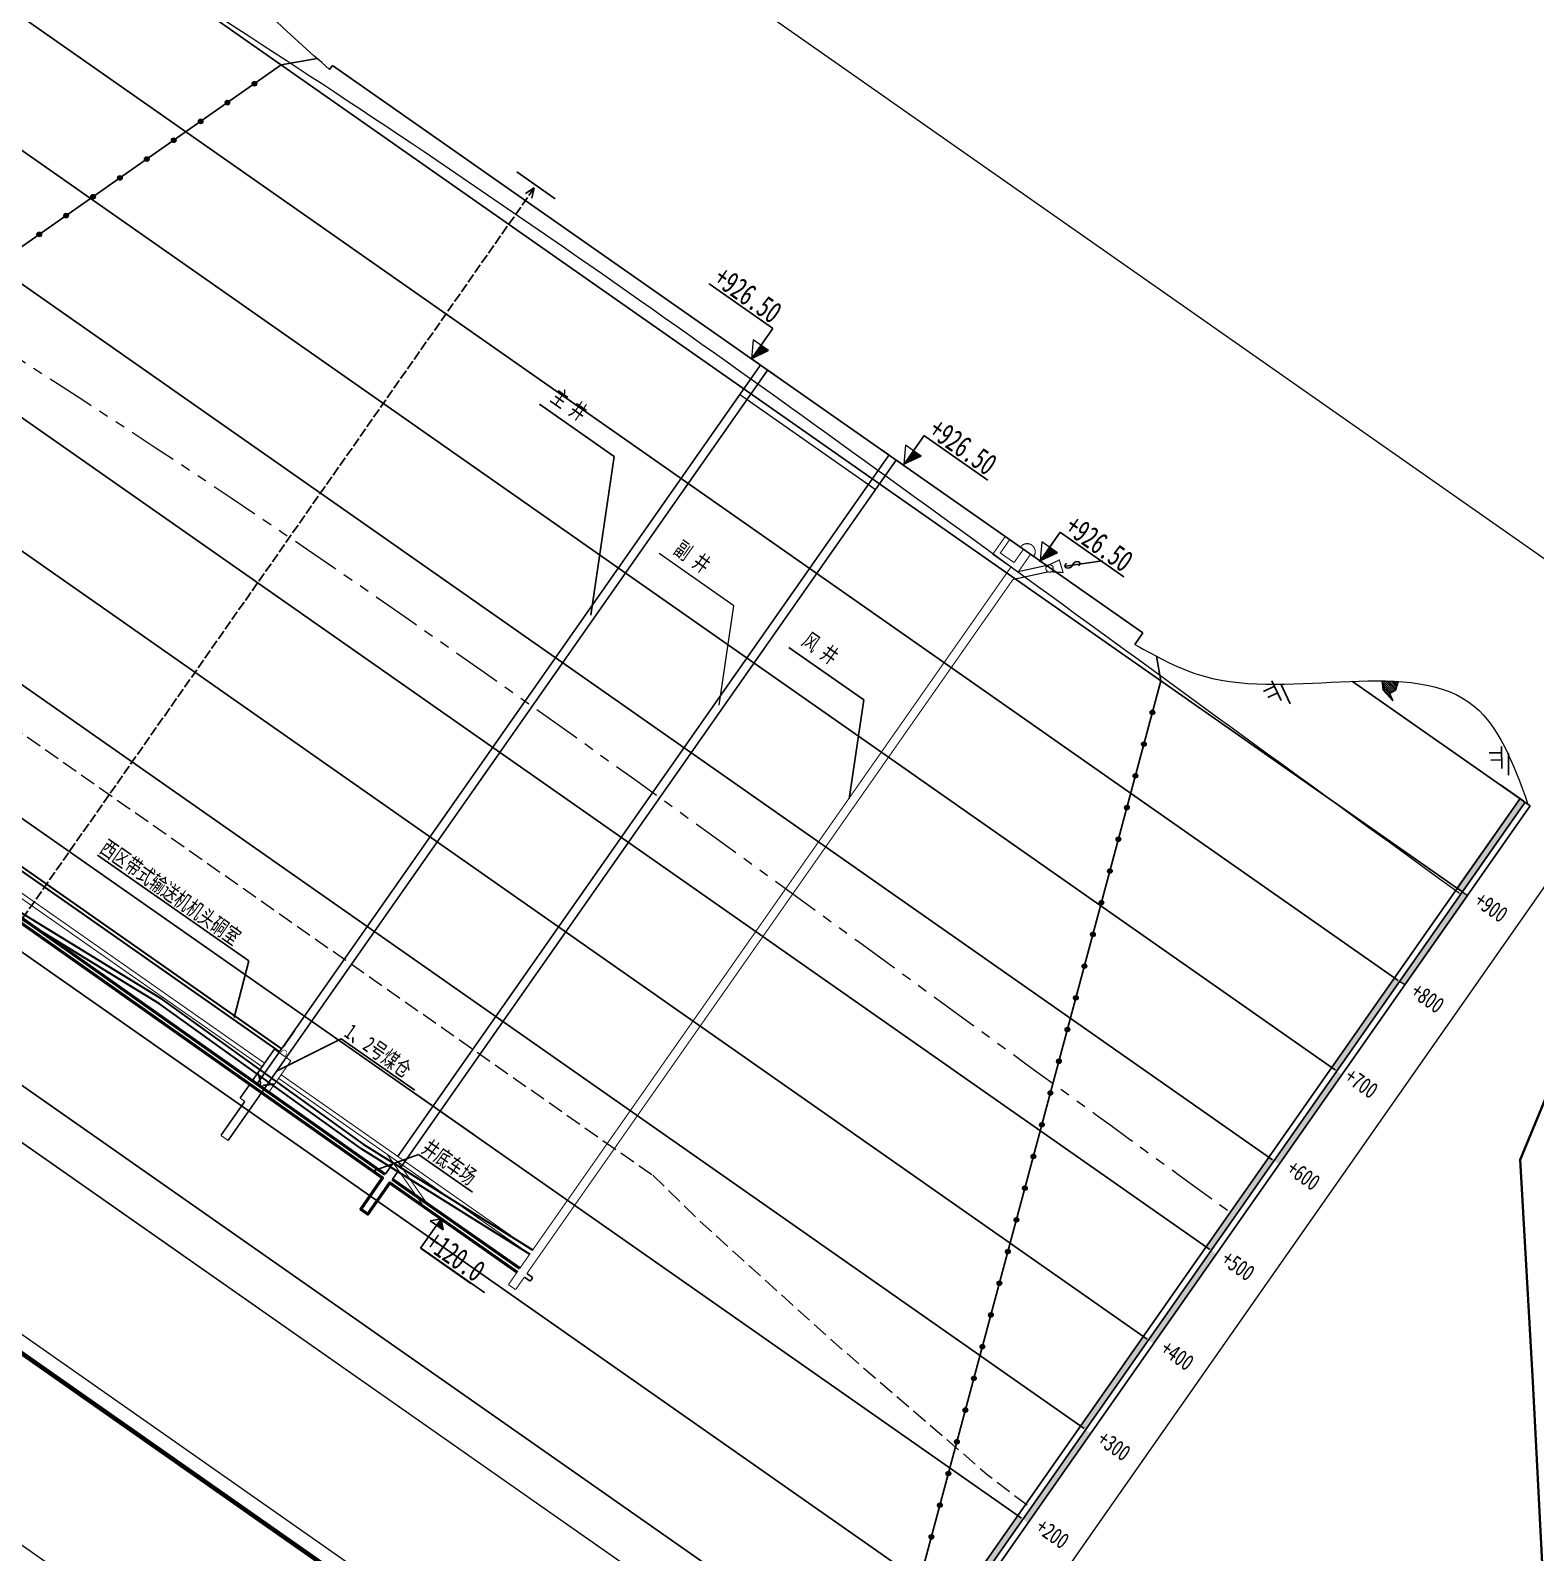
# Model space of a CAD drawing. Header units: inches. Extents: x 36473197 to 36486087, y 3899343 to 3911260.
# Drawn here: x 36476565 to 36477524, y 3903399 to 3904369 of the extents above; entities that cross this region are included whole.
import ezdxf

# ---------------------------------------------------------------- set-up
doc = ezdxf.new("R2010")
doc.units = ezdxf.units.IN
doc.header["$MEASUREMENT"] = 0
for name, pattern in [('ACAD_ISO02W100', [15, 12, -3]), ('CKXX1', [14, 5, -2, 5, -2]), ('PHANTOM2', [1.25, 0.625, -0.125, 0.125, -0.125, 0.125, -0.125])]:
    doc.linetypes.add(name, pattern=pattern)
doc.layers.get('0').update_dxf_attribs({"lineweight": 0})
doc.layers.add('HD', color=6, linetype='Continuous', lineweight=0, true_color=0xff00ff)
for name, color, linetype, lineweight in [('四盘区辅运巷', 7, 'Continuous', 0), ('图形修饰', 7, 'Continuous', 0), ('居民地', 7, 'Continuous', 0), ('经纬网', 7, 'Continuous', 0), ('采掘图', 7, 'Continuous', 0), ('钻孔', 7, 'Continuous', 0)]:
    doc.layers.add(name, color=color, linetype=linetype, lineweight=lineweight)
doc.styles.add('HZ', font='simfang.ttf', dxfattribs={"width": 0.7})
doc.styles.get("Standard").update_dxf_attribs({"font": 'simfang.ttf'})
doc.linetypes.add('FENCELINE1', pattern='A,6.35,-2.54,[133,ltypeshp.shx,S=2.54,R=0,X=-2.54,Y=0],-2.54,25.4', length=36.83)
doc.linetypes.add('ZIGZAG', pattern='A,0.00254,-5.08,[131,ltypeshp.shx,S=5.08,R=0,X=-5.08,Y=0],-10.16,[131,ltypeshp.shx,S=5.08,R=180,X=5.08,Y=0],-5.08', length=20.32254)
doc.dimstyles.new('2000', dxfattribs={"dimtxt": 3, "dimasz": 2.5, "dimexe": 0.5, "dimexo": 0, "dimtad": 1, "dimdec": 0, "dimlfac": 2, "dimtxsty": 'Standard', "dimcen": 2.5, "dimadec": 0, "dimazin": 0, "dimtfac": 1, "dimtdec": 0, "dimtmove": 0, "dimatfit": 3, "dimfxl": 1, "dimarcsym": 0})

# ---------------------------------------------------------------- blocks, each defined once
blk = doc.blocks.new('*X197')
at = {"color": 0}
for p, q in [((92538, 323762), (94020, 325244)), ((92538, 323832), (93950, 325244)), ((92538, 323903), (93879, 325244)), ((92538, 323974), (93808, 325244)), ((92538, 324045), (93738, 325244)), ((92538, 324115), (93667, 325244)), ((92538, 324186), (93596, 325244)), ((92538, 324257), (93526, 325244)), ((92538, 324327), (93455, 325244)), ((92538, 324398), (93384, 325244)), ((92538, 324469), (93313, 325244)), ((92538, 324539), (93243, 325244)), ((92538, 324610), (93172, 325244)), ((92538, 324681), (93101, 325244)), ((92538, 324752), (93031, 325244)), ((92538, 324822), (92960, 325244)), ((92538, 324893), (92889, 325244)), ((92538, 324964), (92818, 325244)), ((92538, 325034), (92748, 325244)), ((92538, 325105), (92677, 325244)), ((92538, 325176), (92606, 325244))]:
    blk.add_line(p, q, dxfattribs=at)
blk = doc.blocks.new('11')
at = {"layer": 'HD'}
h = blk.add_hatch(dxfattribs=at)
h.set_pattern_fill('ANSI31', color=1, style=0)
h.set_pattern_definition([(45, (-36586570.96844, -3914565.1236), (-0.0883883476483, 0.0883883476483), [])])
h.paths.add_polyline_path([(0.7, 2), (-0.7, -2, 0.520406), (2.1, 0, 0.31516)])
h.paths.add_polyline_path([(0.7, 2, 0.520728), (-2.1, 0, 0.315438), (-0.7, -2)])
at = {"layer": 'HD', "color": 1}
blk.add_circle((0, 0), 2.1, dxfattribs=at)

msp = doc.modelspace()

# ---------------------------------------------------------------- hatches: boundary and pattern name
for color, points in [(256, [(36477024.13, 3904159.78), (36477035.08, 3904164.89), (36477030.13, 3904168.35)]), (256, [(36477121.33, 3904092.61), (36477132.28, 3904097.71), (36477127.33, 3904101.18)]), (256, [(36477208.1, 3904030.96), (36477219.05, 3904036.07), (36477214.1, 3904039.53)]), (7, [(36477513.88, 3903879.43), (36477517.13, 3903877.14), (36477477.13, 3903820.01), (36477473.87, 3903822.3)]), (7, [(36477477.13, 3903820.01), (36477480.39, 3903817.73), (36477440.39, 3903760.61), (36477437.13, 3903762.89)]), (7, [(36477433.87, 3903765.17), (36477437.13, 3903762.89), (36477397.12, 3903705.76), (36477393.86, 3903708.04)]), (7, [(36477397.12, 3903705.76), (36477400.38, 3903703.47), (36477360.38, 3903646.35), (36477357.12, 3903648.63)]), (7, [(36477353.86, 3903650.91), (36477357.12, 3903648.63), (36477317.11, 3903591.5), (36477313.86, 3903593.78)]), (7, [(36477317.11, 3903591.5), (36477320.37, 3903589.22), (36477280.37, 3903532.09), (36477277.12, 3903534.38)]), (7, [(36477273.85, 3903536.65), (36477277.11, 3903534.37), (36477237.11, 3903477.24), (36477233.85, 3903479.52)]), (7, [(36477237.11, 3903477.24), (36477240.37, 3903474.96), (36477200.37, 3903417.83), (36477197.11, 3903420.12)]), (7, [(36477193.84, 3903422.39), (36477197.1, 3903420.11), (36477157.1, 3903362.98), (36477153.84, 3903365.26)])]:
    msp.add_hatch(color=color).paths.add_polyline_path(points)
at = {"linetype": 'Continuous'}
h = msp.add_hatch(dxfattribs=at)
h.set_pattern_fill('ANSI31', color=256, scale=6.974288, angle=-2.94902, style=0)
h.set_pattern_definition([(132.05098, (36477824.9381, 3902115.039), (0.647344, 0.58391496), [])])
h.paths.add_polyline_path([(36477426, 3903954.53), (36477436.14, 3903954.01), (36477434.5, 3903948.47), (36477430.66, 3903946.3), (36477432.8, 3903941.79), (36477426.7, 3903948.53)])

# ---------------------------------------------------------------- linework, layer by layer
at = {"color": 250, "lineweight": -3}
for p, q in [((36474665.85, 3905788.56, 9999), (36477476.24, 3903820.64, 9999)), ((36474625.84, 3905731.43, 9999), (36477436.23, 3903763.51, 9999)), ((36474585.84, 3905674.3, 9999), (36477396.23, 3903706.38, 9999)), ((36474545.83, 3905617.18, 9999), (36477356.22, 3903649.25, 9999)), ((36474505.83, 3905560.05, 9999), (36477316.22, 3903592.12, 9999)), ((36474465.83, 3905502.92, 9999), (36477276.22, 3903534.99, 9999)), ((36474425.82, 3905445.79, 9999), (36477236.21, 3903477.86, 9999)), ((36474385.82, 3905388.66, 9999), (36477196.21, 3903420.73, 9999)), ((36474345.82, 3905331.53, 9999), (36477156.21, 3903363.61, 9999)), ((36474305.81, 3905274.4, 9999), (36477120.35, 3903303.57, 9999))]:
    msp.add_line(p, q, dxfattribs=at)
at = {"color": 30, "linetype": 'FENCELINE1', "lineweight": -3, "ltscale": 50}
for p, q in [((36476747.41, 3904351.02, 9999), (36476724.55, 3904346.99, 9999)), ((36477282.29, 3903970.09, 9999), (36477285.03, 3903954.53, 9999))]:
    msp.add_line(p, q, dxfattribs=at)
at = {"color": 30, "lineweight": -3, "ltscale": 50}
for p, q in [((36476724.55, 3904346.99, 9999), (36476279.18, 3904035.15, 9999)), ((36477285.03, 3903954.53, 9999), (36477131.25, 3903380.63, 9999))]:
    msp.add_line(p, q, dxfattribs=at)
at = {"color": 94, "lineweight": -3}
msp.add_line((36476757.17, 3904346.72, 9999), (36476755.34, 3904344.11, 9999), dxfattribs=at)
at = {"color": 104, "lineweight": -3}
for p, q in [((36476757.17, 3904346.72, 9999), (36477273.62, 3903985.08, 9999)), ((36477273.62, 3903985.08, 9999), (36477268.46, 3903977.7, 9999))]:
    msp.add_line(p, q, dxfattribs=at)
at = {"lineweight": -3}
for p, q in [((36476874.52, 3904278.85, 9999), (36476899.12, 3904261.62, 9999)), ((36477024.55, 3904160.33, 9999), (36477037.7, 3904179.12, 9999)), ((36477120.93, 3904092, 9999), (36477134.09, 3904110.78, 9999)), ((36477207.7, 3904030.35, 9999), (36477220.86, 3904049.14, 9999)), ((36476703.77, 3903775.97, 9999), (36476694.53, 3903739.9, 9999)), ((36476762.76, 3903726.4, 9999), (36476721.53, 3903705.65, 9999)), ((36476811.95, 3903652.62, 9999), (36476783.95, 3903642.42, 9999)), ((36476826.45, 3903611.54, 9999), (36476813.33, 3903592.8, 9999)), ((36476819.46, 3903610.31, 9999), (36476826.45, 3903611.54, 9999)), ((36476827.68, 3903604.54, 9999), (36476819.46, 3903610.31, 9999)), ((36476826.45, 3903611.54, 9999), (36476827.68, 3903604.54, 9999)), ((36476813.33, 3903592.8, 9999), (36476845.4, 3903570.34, 9999))]:
    msp.add_line(p, q, dxfattribs=at)
at = {"color": 7, "linetype": 'ACAD_ISO02W100', "lineweight": -3, "ltscale": 0.5}
msp.add_line((36476885.75, 3904268.71, 9999), (36476546.19, 3903783.78, 9999), dxfattribs=at)
at = {"color": 3, "lineweight": -3}
for q in [(36476880.07, 3904265.05, 9999), (36476884.26, 3904262.12, 9999)]:
    msp.add_line((36476885.75, 3904268.71, 9999), q, dxfattribs=at)
at = {"color": 1, "lineweight": -3}
for p, q in [((36476936.59, 3904097.47, 9999), (36476888.97, 3904130.82, 9999)), ((36476921.71, 3903996.38, 9999), (36476936.59, 3904097.47, 9999))]:
    msp.add_line(p, q, dxfattribs=at)
at = {"color": 3, "linetype": 'ByBlock', "ltscale": 0.3}
for p, q in [((36477012.91, 3904002.21, 9999), (36476965.29, 3904035.56, 9999)), ((36477003.61, 3903939.03, 9999), (36477012.91, 3904002.21, 9999))]:
    msp.add_line(p, q, dxfattribs=at)
at = {"color": 5, "lineweight": -3}
for p, q in [((36477095.67, 3903942.45, 9999), (36477048.04, 3903975.8, 9999)), ((36477086.36, 3903879.27, 9999), (36477095.67, 3903942.45, 9999))]:
    msp.add_line(p, q, dxfattribs=at)
at = {"linetype": 'Continuous', "lineweight": -3}
for p, q in [((36477355.67, 3903954.55, 9999), (36477361.64, 3903941.95, 9999)), ((36477361.4, 3903952.5, 9999), (36477367.38, 3903939.9, 9999)), ((36477426.7, 3903948.53, 9999), (36477426, 3903954.53, 9999)), ((36477436.14, 3903954.01, 9999), (36477434.5, 3903948.47, 9999)), ((36477357.37, 3903950.96, 9999), (36477350.32, 3903947.62, 9999)), ((36477359.32, 3903946.86, 9999), (36477353.14, 3903943.92, 9999)), ((36477432.8, 3903941.79, 9999), (36477426.7, 3903948.53, 9999)), ((36477434.5, 3903948.47, 9999), (36477430.66, 3903946.3, 9999)), ((36477430.66, 3903946.3, 9999), (36477432.8, 3903941.79, 9999)), ((36477502.11, 3903908.64, 9999), (36477494.32, 3903908.52, 9999)), ((36477502.18, 3903904.09, 9999), (36477495.35, 3903903.99, 9999)), ((36477502.05, 3903912.61, 9999), (36477502.27, 3903898.66, 9999)), ((36477506.43, 3903908.37, 9999), (36477506.64, 3903894.42, 9999))]:
    msp.add_line(p, q, dxfattribs=at)
at = {"color": 254, "lineweight": -3}
for p, q in [((36477407.17, 3903954.14, 9999), (36477520.39, 3903874.86, 9999)), ((36477501.48, 3903888.11, 9999), (36477516.24, 3903877.77, 9999))]:
    msp.add_line(p, q, dxfattribs=at)
at = {"color": 7, "lineweight": -3}
for p, q in [((36477513.88, 3903879.43, 9999), (36477113.84, 3903308.13, 9999)), ((36477517.13, 3903877.14, 9999), (36477117.1, 3903305.85, 9999)), ((36477520.39, 3903874.86, 9999), (36477120.35, 3903303.57, 9999))]:
    msp.add_line(p, q, dxfattribs=at)
at = {"color": 7, "linetype": 'Continuous', "lineweight": -3}
for p, q in [((36476607.42, 3903843.43, 9999), (36476703.77, 3903775.97, 9999)), ((36476762.76, 3903726.4, 9999), (36476809.58, 3903693.62, 9999)), ((36476811.95, 3903652.62, 9999), (36476846.36, 3903628.53, 9999))]:
    msp.add_line(p, q, dxfattribs=at)
at = {"color": 1, "lineweight": 30}
msp.add_line((36476725.86, 3903721.56, 9999), (36476732.89, 3903731.59, 9999), dxfattribs=at)
at = {"color": 6, "lineweight": -3}
msp.add_line((36476846.77, 3903665.47, 9999), (36476804.46, 3903695.1, 9999), dxfattribs=at)
at = {"color": 6, "lineweight": 30}
for p, q in [((36476774.93, 3903656.53, 9999), (36476882.86, 3903589.07, 9999)), ((36476776.6, 3903659.2, 9999), (36476884.53, 3903591.74, 9999))]:
    msp.add_line(p, q, dxfattribs=at)
at = {"color": 1, "lineweight": 30}
for points, elevation in [([(36474758.81, 3904990.78), (36475003.39, 3904817.38), (36475069.81, 3904754.21), (36475238.3, 3904631.43), (36475268.59, 3904612.8), (36475465.85, 3904475.18), (36475574.23, 3904400.31), (36475602.1, 3904382.68), (36475642.96, 3904360.9), (36475838.22, 3904270.84), (36475947.22, 3904215.56), (36476026.13, 3904168.31), (36476127.61, 3904107.51), (36476187.51, 3904072.39), (36476222.95, 3904050.14), (36476387.9, 3903957.71), (36476504.34, 3903874.12), (36476724.67, 3903719.85)], 9999), ([(36474757.48, 3904988.89), (36474757.48, 3904988.89), (36475002.06, 3904815.49), (36475068.48, 3904752.32), (36475236.98, 3904629.54), (36475267.26, 3904610.9), (36475464.52, 3904473.29), (36475572.9, 3904398.42), (36475600.77, 3904380.79), (36475641.64, 3904359.01), (36475836.89, 3904268.95), (36475945.9, 3904213.67), (36476024.81, 3904166.41), (36476126.28, 3904105.61), (36476186.19, 3904070.5), (36476221.62, 3904048.25), (36476386.58, 3903955.82), (36476503.02, 3903872.23), (36476723.34, 3903717.96)], 9999.14)]:
    msp.add_lwpolyline(points, dxfattribs=dict(at, elevation=elevation))
at = {"color": 3, "lineweight": 50, "ltscale": 0.3, "elevation": 9999}
for points in [[(36475787.33, 3904344.21), (36476788.96, 3903637.79), (36476775.16, 3903617.65), (36476779.73, 3903614.45), (36476793.74, 3903634.45), (36476874.86, 3903577.64)], [(36476790.77, 3903639.93), (36475788.81, 3904346.58)], [(36476876.46, 3903579.93), (36476795.34, 3903636.73)]]:
    msp.add_lwpolyline(points, dxfattribs=at)
at = {"const_width": 1.05, "elevation": 9999}
for points in [[(36476997.01, 3904207.61), (36477037.7, 3904179.12)], [(36477134.09, 3904110.78), (36477174.78, 3904082.29)], [(36477220.86, 3904049.14), (36477261.55, 3904020.64)], [(36476813.46, 3903592.99), (36476854.15, 3903564.49)]]:
    msp.add_lwpolyline(points, dxfattribs=at)
at = {"elevation": 9999}
for points in [[(36477024.13, 3904159.78), (36477035.08, 3904164.89), (36477025.18, 3904171.82)], [(36477121.33, 3904092.61), (36477132.28, 3904097.71), (36477122.38, 3904104.64)], [(36477208.1, 3904030.96), (36477219.05, 3904036.07), (36477209.15, 3904043)]]:
    msp.add_lwpolyline(points, close=True, dxfattribs=at)
at = {"color": 1, "linetype": 'ByBlock', "ltscale": 0.3, "const_width": 1.05, "elevation": 9999}
for points in [[(36477029.89, 3904155.75), (36476708.86, 3903697.28)], [(36477034.46, 3904152.55), (36476690.63, 3903661.52)], [(36476705.9, 3903699.36), (36476720.1, 3903719.64)], [(36476709.74, 3903704.85), (36476711.4, 3903697.76)], [(36476698.3, 3903688.51), (36476704.3, 3903697.07)], [(36476710.66, 3903696.7), (36476711.4, 3903697.76)], [(36476710.66, 3903696.7), (36476712.27, 3903695.57)], [(36476720.25, 3903697.5), (36476713.01, 3903696.63)], [(36476701.26, 3903686.43), (36476686.06, 3903664.72)]]:
    msp.add_lwpolyline(points, dxfattribs=at)
at = {"color": 1, "linetype": 'ACAD_ISO02W100', "ltscale": 0.3, "const_width": 1.05, "elevation": 9999}
for points in [[(36477029.89, 3904155.75), (36477025.03, 3904159.15)], [(36477034.46, 3904152.55), (36477039.03, 3904149.35)]]:
    msp.add_lwpolyline(points, dxfattribs=at)
at = {"color": 3, "linetype": 'ByBlock', "ltscale": 0.3, "const_width": 1.05, "elevation": 9999}
for points in [[(36477111.8, 3904098.4), (36476798.77, 3903651.36)], [(36477116.37, 3904095.2), (36476811.14, 3903659.3)], [(36476811.14, 3903659.3), (36476800.97, 3903644.78)], [(36476795.86, 3903647.21), (36476790.77, 3903639.93)], [(36476799.27, 3903642.35), (36476795.34, 3903636.73)], [(36476879.43, 3903574.44), (36476883.16, 3903571.83)], [(36476881.03, 3903576.73), (36476884.76, 3903574.11)], [(36476884.76, 3903574.11), (36476883.16, 3903571.83)]]:
    msp.add_lwpolyline(points, dxfattribs=at)
at = {"color": 104, "linetype": 'ACAD_ISO02W100', "ltscale": 0.3, "const_width": 1.05, "elevation": 9999}
for points in [[(36477111.8, 3904098.4), (36477106.93, 3904101.8)], [(36477116.37, 3904095.2), (36477120.93, 3904092)]]:
    msp.add_lwpolyline(points, dxfattribs=at)
at = {"color": 5, "linetype": 'ByBlock', "const_width": 0.697, "elevation": 9999, "flags": 128}
for points in [[(36476211, 3904059.11), (36476712.3, 3903708.5)], [(36476212.8, 3904061.67), (36476713.9, 3903710.79)], [(36477185.88, 3904046.52), (36477182.37, 3904048.98)], [(36477185.88, 3904046.52), (36477181.88, 3904040.81), (36477177.88, 3904035.09), (36477189.49, 3904026.96)], [(36477188.74, 3904044.52), (36477184.73, 3904038.81), (36477182.73, 3904035.95), (36477191.49, 3904029.82)], [(36477188.74, 3904044.52), (36477191.55, 3904042.55)], [(36477195.59, 3904039.72), (36477204.02, 3904033.81)], [(36477197.49, 3904038.39), (36477191.49, 3904029.82)], [(36477202.06, 3904035.19), (36477194.12, 3904023.85)], [(36477189.61, 3904027.13), (36476884.46, 3903591.35)], [(36477213.19, 3904023.92), (36477190.76, 3904019.05)], [(36477213, 3904028.16), (36477194.29, 3904024.1)], [(36477190.76, 3904019.05), (36476881.03, 3903576.73)], [(36476722.8, 3903701.15), (36476882.86, 3903589.07)], [(36476724.4, 3903703.43), (36476884.46, 3903591.35)], [(36476815.44, 3903619.25), (36476792.05, 3903652.65)], [(36476817.45, 3903621.25), (36476798.73, 3903647.97)], [(36476882.86, 3903589.07), (36476876.46, 3903579.93)], [(36476874.86, 3903577.64), (36476869.26, 3903569.64)], [(36476879.43, 3903574.44), (36476873.83, 3903566.44)], [(36476873.83, 3903566.44), (36476869.26, 3903569.64)]]:
    msp.add_lwpolyline(points, dxfattribs=at)
msp.add_lwpolyline([(36477195.59, 3904039.72, -1), (36477204.02, 3904033.81)], format="xyb", dxfattribs=at)
at = {"color": 5, "linetype": 'ACAD_ISO02W100', "ltscale": 2, "const_width": 0.697, "elevation": 9999}
msp.add_lwpolyline([(36477214.3, 3904023.94), (36477222.72, 3904023.53), (36477220.31, 3904031.5), (36477213.12, 3904028.06)], dxfattribs=at)
at = {"color": 5, "linetype": 'ByBlock', "const_width": 0.697, "elevation": 9999, "flags": 128}
msp.add_lwpolyline([(36477216.04, 3904024.74, -1), (36477212.18, 3904027.44, -1)], format="xyb", close=True, dxfattribs=at)
at = {"color": 3, "linetype": 'CKXX1', "ltscale": 2, "elevation": 9999, "flags": 128}
for points in [[(36476470.91, 3903982.96), (36476961.26, 3903639.34)], [(36476961.26, 3903639.34), (36476991.51, 3903609.92), (36477072.95, 3903536.22), (36477174.34, 3903448.62), (36477201.34, 3903428.06)]]:
    msp.add_lwpolyline(points, dxfattribs=at)
at = {"color": 7, "elevation": 9999}
for points in [[(36477513.88, 3903879.43), (36477517.13, 3903877.14), (36477477.13, 3903820.01), (36477473.87, 3903822.3)], [(36477477.13, 3903820.01), (36477480.39, 3903817.73), (36477440.39, 3903760.61), (36477437.13, 3903762.89)]]:
    msp.add_lwpolyline(points, close=True, dxfattribs=at)
at = {"color": 6, "lineweight": 30, "elevation": 9999}
for points in [[(36476774.93, 3903656.53), (36476646.99, 3903748.62), (36476541.79, 3903812.95)], [(36476776.9, 3903659.26), (36476648.85, 3903751.42), (36476543.64, 3903815.76)]]:
    msp.add_lwpolyline(points, dxfattribs=at)
at = {"color": 1, "ltscale": 2, "const_width": 0.697, "elevation": 9999}
for points in [[(36476720.1, 3903719.64), (36476723.06, 3903717.56)], [(36476716.4, 3903692), (36476730.6, 3903712.29)], [(36476722.4, 3903718.03), (36476730.6, 3903712.29)], [(36476712.27, 3903695.57), (36476713.01, 3903696.63)], [(36476698.3, 3903688.51), (36476701.26, 3903686.43)], [(36476686.06, 3903664.72), (36476690.63, 3903661.52)]]:
    msp.add_lwpolyline(points, dxfattribs=at)
at = {"linetype": 'Continuous', "const_width": 0.349, "elevation": 9999}
msp.add_lwpolyline([(36476724.92, 3903718.39, -1), (36476727.78, 3903716.39), (36476726.78, 3903714.96), (36476723.92, 3903716.96), (36476724.92, 3903718.39)], format="xyb", dxfattribs=at)
at = {"color": 1, "linetype": 'PHANTOM2', "ltscale": 50}
msp.add_open_spline([(36474518.89, 3905564.83, 9720.03), (36474632.29, 3905486.71, 9720.03), (36474932.68, 3905278.94, 9720.03), (36475411.14, 3904933.24, 9720.03), (36475947.25, 3904612.08, 9720.03), (36476332.88, 3904300.81, 9720.03), (36476738.86, 3904046.77, 9720.03), (36477044.52, 3903822.93, 9720.03), (36477271.32, 3903657.79, 9720.03), (36477329.24, 3903615.75, 9720.03)], degree=3, knots=[190.057081, 190.057081, 190.057081, 190.057081, 782.360098, 1761.189043, 2728.380552, 3465.805885, 3888.060681, 4786.880983, 5094.703494, 5094.703494, 5094.703494, 5094.703494], dxfattribs=at)
at = {"color": 0}
for points, knots in [([(36476755.34, 3904344.11, 9720.03), (36476648.35, 3904436.29, 9720.03), (36476498.66, 3904638.02, 9720.03), (36476303.78, 3904780.97, 9720.03), (36476219.05, 3904833.62, 9268.89)], [356.139791, 356.139791, 356.139791, 356.139791, 968.774823, 1391.887188, 1391.887188, 1391.887188, 1391.887188]), ([(36477268.46, 3903977.7, 9720.03), (36477282.63, 3903969.74, 9720.03), (36477347.4, 3903933.37, 9720.03), (36477475.66, 3903982.09, 9720.03), (36477509.3, 3903903.52, 9720.03), (36477518.91, 3903875.9, 9720.03)], [0, 0, 0, 0, 69.69111, 318.461583, 413.987954, 413.987954, 413.987954, 413.987954])]:
    msp.add_open_spline(points, degree=3, knots=knots, dxfattribs=at)
at = {"linetype": 'ZIGZAG', "ltscale": 0.3}
msp.add_open_spline([(36476183.22, 3904733.89, 9720.03), (36476278.66, 3904663.76, 9720.03), (36476470.03, 3904512.94, 9720.03), (36476853.69, 3904272.88, 9720.03), (36477169.71, 3904041.44, 9720.03), (36477406.92, 3903868.77, 9720.03), (36477475.25, 3903819.24, 9720.03)], degree=3, knots=[2788.849211, 2788.849211, 2788.849211, 2788.849211, 3413.081413, 3835.336209, 4734.156511, 5097.209406, 5097.209406, 5097.209406, 5097.209406], dxfattribs=at)
at = {"layer": '四盘区辅运巷', "color": 7, "linetype": 'Continuous', "flags": 128}
for points in [[(36473197.18, 3905757.93), (36482207.75, 3899448.44), (36485936.09, 3904772.87), (36476925.52, 3911082.36), (36473197.18, 3905757.93)], [(36473350.38, 3905784.94), (36482180.74, 3899601.64), (36485782.89, 3904745.86), (36476952.53, 3910929.16), (36473350.38, 3905784.94)]]:
    msp.add_lwpolyline(points, dxfattribs=at)
at = {"layer": '四盘区辅运巷', "color": 7, "linetype": 'Continuous', "lineweight": 100, "flags": 128}
msp.add_lwpolyline([(36473336.46, 3905782.48), (36482183.2, 3899587.72), (36485796.81, 3904748.32), (36476950.07, 3910943.08), (36473336.46, 3905782.48)], dxfattribs=at)
at = {"layer": '图形修饰', "color": 7, "elevation": 9999}
msp.add_lwpolyline([(36477133.51, 3903257.95), (36474244.95, 3905280.61), (36474739.09, 3905986.29), (36477627.64, 3903963.63)], close=True, dxfattribs=at)
at = {"layer": '居民地', "color": 254, "linetype": 'Continuous', "lineweight": 35, "true_color": 0xd7d7d7, "elevation": 0.2, "flags": 128}
msp.add_lwpolyline([(36477392.96, 3903076.28), (36477534.33, 3903268.04), (36477521.95, 3903507.62), (36477513.9, 3903649.18), (36477572.32, 3903790.61)], dxfattribs=at)
at = {"layer": '经纬网', "color": 7, "linetype": 'Continuous', "lineweight": 9, "flags": 128}
msp.add_lwpolyline([(36482156.19, 3899740.92), (36473489.66, 3905809.49), (36476977.08, 3910789.88), (36485643.61, 3904721.3), (36482156.19, 3899740.92)], dxfattribs=at)
at = {"layer": '采掘图', "linetype": 'Continuous', "flags": 128}
msp.add_lwpolyline([(36476977.08, 3910789.88), (36485643.61, 3904721.3), (36482156.19, 3899740.92), (36473489.66, 3905809.49), (36476977.08, 3910789.88)], dxfattribs=at)
at = {"layer": '钻孔'}
for p, q in [((36477016.45, 3904137.19, 9999), (36477021.32, 3904133.77, 9999)), ((36477018.73, 3904135.59, 9999), (36477100.94, 3904078.02, 9999)), ((36477098.65, 3904079.63, 9999), (36477103.22, 3904076.42, 9999))]:
    msp.add_line(p, q, dxfattribs=at)

# ---------------------------------------------------------------- block references
at = {"color": 5}
for p, xscale, yscale, zscale, rotation in [((36476707.41, 3904334.99, 9720.03), 0.6974288413981498, 0.6974288413981498, 0.6974288413981498, 214.9990777134221), ((36476690.28, 3904322.99, 9720.03), 0.6974288413981498, 0.6974288413981498, 0.6974288413981498, 214.9990777134221), ((36476673.14, 3904310.99, 9720.03), 0.6974288413981498, 0.6974288413981498, 0.6974288413981498, 214.9990777134221), ((36476656, 3904298.99, 9720.03), 0.6974288413981498, 0.6974288413981498, 0.6974288413981498, 214.9990777134221), ((36476638.86, 3904286.99, 9720.03), 0.6974288413981498, 0.6974288413981498, 0.6974288413981498, 214.9990777134221), ((36476621.72, 3904274.99, 9720.03), 0.6974288413981498, 0.6974288413981498, 0.6974288413981498, 214.9990777134221), ((36476604.58, 3904262.99, 9720.03), 0.6974288413981498, 0.6974288413981498, 0.6974288413981498, 214.9990777134221), ((36476587.44, 3904250.99, 9720.03), 0.6974288413981498, 0.6974288413981498, 0.6974288413981498, 214.9990777134221), ((36476570.3, 3904238.99, 9720.03), 0.6974288413981498, 0.6974288413981498, 0.6974288413981498, 214.9990777134221), ((36477279.62, 3903934.32, 9720.03), 0.6974288413981499, 0.6974288413981499, 0.6974288413981499, 254.9990780839199), ((36477274.2, 3903914.11, 9720.03), 0.6974288413981499, 0.6974288413981499, 0.6974288413981499, 254.9990780839199), ((36477268.79, 3903893.9, 9720.03), 0.6974288413981499, 0.6974288413981499, 0.6974288413981499, 254.9990780839199), ((36477263.37, 3903873.69, 9720.03), 0.6974288413981499, 0.6974288413981499, 0.6974288413981499, 254.9990780839199), ((36477257.96, 3903853.48, 9720.03), 0.6974288413981499, 0.6974288413981499, 0.6974288413981499, 254.9990780839199), ((36477252.54, 3903833.27, 9720.03), 0.6974288413981499, 0.6974288413981499, 0.6974288413981499, 254.9990780839199), ((36477247.12, 3903813.06, 9720.03), 0.6974288413981499, 0.6974288413981499, 0.6974288413981499, 254.9990780839199), ((36477241.71, 3903792.85, 9720.03), 0.6974288413981499, 0.6974288413981499, 0.6974288413981499, 254.9990780839199), ((36477236.29, 3903772.64, 9720.03), 0.6974288413981499, 0.6974288413981499, 0.6974288413981499, 254.9990780839199), ((36477230.88, 3903752.43, 9720.03), 0.6974288413981499, 0.6974288413981499, 0.6974288413981499, 254.9990780839199), ((36477225.46, 3903732.22, 9720.03), 0.6974288413981499, 0.6974288413981499, 0.6974288413981499, 254.9990780839199), ((36477220.05, 3903712.01, 9720.03), 0.6974288413981499, 0.6974288413981499, 0.6974288413981499, 254.9990780839199), ((36477214.63, 3903691.8, 9720.03), 0.6974288413981499, 0.6974288413981499, 0.6974288413981499, 254.9990780839199), ((36477209.22, 3903671.59, 9720.03), 0.6974288413981499, 0.6974288413981499, 0.6974288413981499, 254.9990780839199), ((36477203.8, 3903651.38, 9720.03), 0.6974288413981499, 0.6974288413981499, 0.6974288413981499, 254.9990780839199), ((36477198.38, 3903631.17, 9720.03), 0.6974288413981499, 0.6974288413981499, 0.6974288413981499, 254.9990780839199), ((36477192.97, 3903610.96, 9720.03), 0.6974288413981499, 0.6974288413981499, 0.6974288413981499, 254.9990780839199), ((36477187.55, 3903590.75, 9720.03), 0.6974288413981499, 0.6974288413981499, 0.6974288413981499, 254.9990780839199), ((36477182.14, 3903570.54, 9720.03), 0.6974288413981499, 0.6974288413981499, 0.6974288413981499, 254.9990780839199), ((36477176.72, 3903550.33, 9720.03), 0.6974288413981499, 0.6974288413981499, 0.6974288413981499, 254.9990780839199), ((36477171.31, 3903530.12, 9720.03), 0.6974288413981499, 0.6974288413981499, 0.6974288413981499, 254.9990780839199), ((36477165.89, 3903509.91, 9720.03), 0.6974288413981499, 0.6974288413981499, 0.6974288413981499, 254.9990780839199), ((36477160.48, 3903489.7, 9720.03), 0.6974288413981499, 0.6974288413981499, 0.6974288413981499, 254.9990780839199), ((36477155.06, 3903469.49, 9720.03), 0.6974288413981499, 0.6974288413981499, 0.6974288413981499, 254.9990780839199), ((36477149.64, 3903449.28, 9720.03), 0.6974288413981499, 0.6974288413981499, 0.6974288413981499, 254.9990780839199), ((36477144.23, 3903429.07, 9720.03), 0.6974288413981499, 0.6974288413981499, 0.6974288413981499, 254.9990780839199), ((36477138.81, 3903408.86, 9720.03), 0.6974288413981499, 0.6974288413981499, 0.6974288413981499, 254.9990780839199)]:
    msp.add_blockref('11', p, dxfattribs=dict(at, xscale=xscale, yscale=yscale, zscale=zscale, rotation=rotation))
at = {"xscale": -0.003347657948185138, "yscale": 0.003347657948185139, "zscale": 0.003347658438711119, "rotation": 144.9990778986711}
msp.add_blockref('*X197', (36477194.25, 3904677.07, 9720.03), dxfattribs=at)

# ---------------------------------------------------------------- texts
at = {"width": 0.7}
for s, p in [('+926.50', (36476998.86, 3904208.28, 9563.11)), ('+926.50', (36477135.94, 3904111.46, 9563.11)), ('+926.50', (36477222.71, 3904049.81, 9563.11)), ('+120.0', (36476815.31, 3903593.66, 9563.11))]:
    msp.add_text(s, height=13.949, rotation=324.99908, dxfattribs=at).set_placement(p)
at = {"color": 1, "linetype": 'Continuous', "ltscale": 50, "width": 0.7}
msp.add_text('主 井', height=10, rotation=324.99908, dxfattribs=at).set_placement((36476895.45, 3904133.27, 49964.93))
at = {"color": 3, "linetype": 'Continuous', "ltscale": 50, "width": 0.7}
msp.add_text('副 井', height=10, rotation=324.99908, dxfattribs=at).set_placement((36476973.91, 3904036.25, 49963.68))
at = {"color": 5, "linetype": 'ACAD_ISO02W100', "ltscale": 2, "width": 0.7}
msp.add_text('S', height=10.46, rotation=282.65517, dxfattribs=at).set_placement((36477223.02, 3904029.78, 9720.03))
at = {"color": 5, "linetype": 'Continuous', "ltscale": 50, "width": 0.7}
msp.add_text('风 井', height=10, rotation=324.99908, dxfattribs=at).set_placement((36477055.47, 3903977.97, 49963.68))
at = {"color": 0, "linetype": 'Continuous', "ltscale": 50, "width": 0.7}
for s, p in [('西区带式输送机机头硐室', (36476608.11, 3903845.74, 9720.03)), ('1、2号煤仓', (36476763.97, 3903728.35, 9268.89)), ('井底车场', (36476813.16, 3903654.57, 9350.11))]:
    msp.add_text(s, height=10, rotation=324.99908, dxfattribs=at).set_placement(p)
at = {"color": 7, "style": 'HZ', "width": 0.75}
for s, p in [('+900', (36477483.82, 3903812.08, 16693.62)), ('+800', (36477443.29, 3903754.2, 16693.62)), ('+700', (36477401.1, 3903699.89, 16693.62)), ('+600', (36477364.21, 3903641.26, 16693.62)), ('+500', (36477322.54, 3903583.59, 16693.62)), ('+400', (36477283.81, 3903526.45, 16693.62)), ('+300', (36477243.48, 3903468.85, 16693.62)), ('+200', (36477204.26, 3903412.85, 16693.62))]:
    msp.add_text(s, height=10.461, rotation=324.99908, dxfattribs=at).set_placement(p)

# ---------------------------------------------------------------- leaders
at = {"color": 5, "linetype": 'ACAD_ISO02W100', "ltscale": 2}
msp.add_leader([(36477247.75, 3904031.01, 9720.03), (36477218.33, 3904026.67, 9720.03)], dimstyle='2000', override={"dimtxt": 3, "dimasz": 3.5, "dimgap": 1, "dimdle": 0}, dxfattribs=at)

doc.saveas('drawing.dxf')
